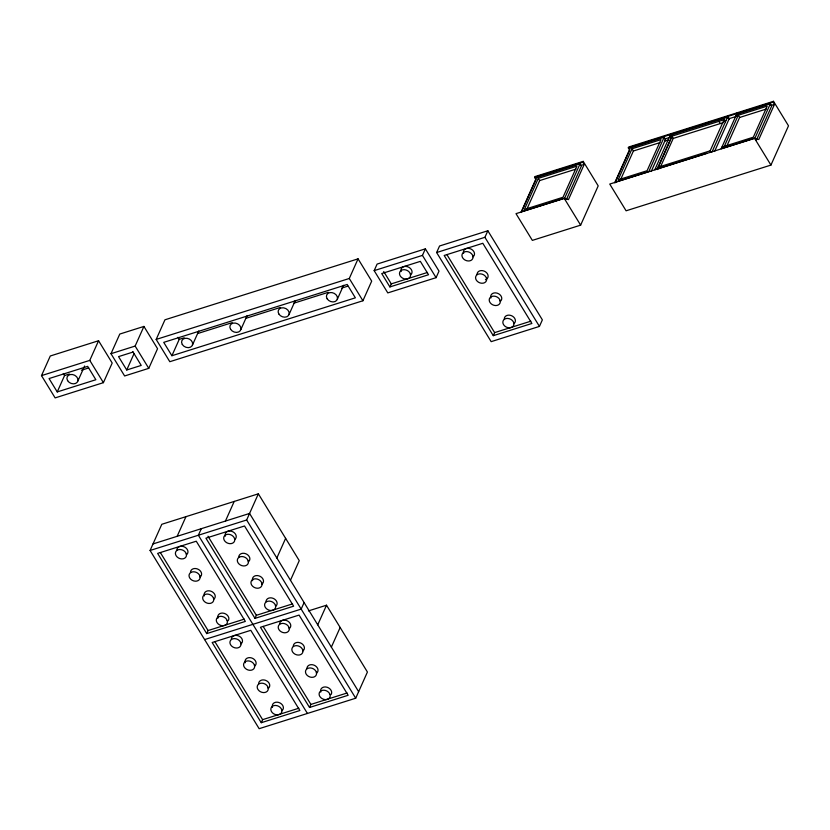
<?xml version="1.0" encoding="UTF-8"?>
<svg xmlns="http://www.w3.org/2000/svg" width="830" height="830" viewBox="0 0 830 830"><rect width="100%" height="100%" fill="white"/><g stroke="black" fill="none" stroke-linecap="round" stroke-linejoin="round"><path stroke-width="1.25" d="M41.5 375.627L50.288 355.987L98.563 340.746L112.195 363.021L103.408 382.661L55.133 397.902L41.5 375.627L89.775 360.386L98.563 340.746M57.239 391.926L95.855 379.735L87.679 366.362L49.053 378.553L57.239 391.926L64.553 375.554L69.378 374.029M77.792 381.219L84.598 366.02M110.992 353.694L119.779 334.054L143.922 326.429L157.555 348.714L148.767 368.344L124.625 375.969L110.992 353.694L135.134 346.069L143.922 326.429M133.028 352.055L118.545 356.62L126.731 369.983L134.045 353.622M156.175 339.429L164.952 319.799L358.062 258.846L371.695 281.121L362.918 300.761L169.808 361.704L156.175 339.429L349.285 278.486L358.062 258.846M171.903 355.728L355.365 297.825L347.179 284.462L163.728 342.365L171.903 355.728L179.228 339.366L184.146 337.81M192.467 345.021L198.744 330.994M240.742 329.79L247.018 315.763M308.418 610.911L326.522 605.205L367.42 672.03L355.707 698.217L259.147 728.688L150.085 550.477L161.798 524.29L258.358 493.819L299.257 560.644L290.469 580.284M177.153 536.304L185.941 516.675M289.027 314.549L295.293 300.522M201.296 528.689L198.37 535.236L307.422 713.458M225.428 521.074L234.216 501.434M337.302 299.319L343.579 285.292M150.085 550.477L246.645 519.995L258.358 493.819M206.722 633.601L245.338 621.411L196.264 541.212L157.638 553.403L206.722 633.601L208.081 630.551L244.29 619.118M374.164 270.632L377.1 264.085L425.375 248.844L439.008 271.12L436.082 277.666L387.797 292.907L374.164 270.632L422.449 255.391L425.375 248.844M389.903 286.931L428.529 274.74L420.343 261.367L381.727 273.558L389.903 286.931L391.272 283.881L427.481 272.448M276.836 558.009L285.624 538.369M254.997 618.36L293.623 606.18L244.539 525.981L205.923 538.172L254.997 618.36L256.366 615.31L292.575 603.887M436.632 252.538L439.558 245.991L487.843 230.761L542.364 319.861L539.438 326.408L491.163 341.649L436.632 252.538L484.907 237.307L487.843 230.761M304.102 602.559L301.176 609.106L204.616 639.577M261.253 722.712L299.869 710.522L250.795 630.323L212.169 642.513L261.253 722.712L262.612 719.662L298.821 708.229M317.734 624.834L326.522 605.205M521.24 212.49L535.921 179.654L534.562 177.423L534.925 176.603L583.21 161.373L598.202 185.879L580.637 225.148L532.352 240.389L516.001 213.652L564.276 198.422L568.467 199.605L584.206 164.413L582.836 162.192L583.21 161.373M538.297 178.357L524.384 209.451L563.01 197.26L576.912 166.166L538.297 178.357L539.656 180.587L527.102 208.641M331.367 647.12L340.155 627.48M309.528 707.471L348.154 695.281L299.07 615.082L260.454 627.273L309.528 707.471L310.897 704.421L347.096 692.998M493.269 335.673L531.885 323.482L482.811 243.283L444.185 255.474L493.269 335.673L494.628 332.612L530.837 321.189M580.056 163.769L536.605 177.485L521.24 211.847L564.691 198.131L580.056 163.769L581.425 166L566.568 199.221M614.978 182.901L629.669 150.064L628.31 147.844L628.673 147.024L773.508 101.312L788.5 125.818L770.935 165.087L626.1 210.799L609.739 184.073L754.574 138.361L758.765 139.544L774.504 104.352L773.135 102.132L773.508 101.312M632.035 148.767L618.122 179.861L647.089 170.721L661.002 139.627L632.035 148.767L633.394 150.998L620.518 179.788M664.145 137.23L648.78 171.592L614.978 182.258L630.354 147.896L664.145 137.23L665.515 139.461L651.187 171.488M728.875 119.458L727.516 117.227L670.184 135.321L654.808 169.694L706.704 153.311M658.864 168.781L657.951 167.297L671.864 136.203L724.061 119.728L725.43 121.948M657.215 169.579L671.543 137.552L670.184 135.321M660.348 167.214L673.223 138.423L723.376 122.601M657.951 167.297L710.158 150.821L724.061 119.728M712.036 151.89L727.516 117.227M728.242 115.598L727.879 116.418L729.238 118.638L714.547 151.485M736.926 113.554L737.299 112.735M724.341 146.339L738.244 115.246L739.613 117.476L727.246 145.115M770.354 103.709L754.989 138.071L721.187 148.736L736.563 114.374L770.354 103.709L771.724 105.939L756.348 140.301M534.562 177.423L582.836 162.192M628.31 147.844L773.135 102.132M735.837 116.013L767.211 106.105L753.308 137.199L721.924 147.107M580.585 165.554L584.206 164.413M664.674 139.025L670.702 137.116M729.238 118.638L737.165 116.138M770.883 105.503L774.504 104.352M723.999 121.004L726.437 120.226M539.656 180.587L575.864 169.154M633.394 150.998L659.954 142.615M664.778 141.09L668.399 139.948M739.613 117.476L766.163 109.093M81.454 370.221L88.696 367.939M197.696 333.536L232.172 322.652M245.711 318.378L280.187 307.505M293.727 303.23L328.203 292.347M341.752 288.072L347.905 286.132M126.731 369.983L141.214 365.418L132.79 351.567M153.021 543.93L249.571 513.448L358.633 691.67M754.574 138.361L770.935 165.087M718.936 121.346L720.295 123.577M710.158 150.821L711.061 152.305M671.864 136.203L673.223 138.423M670.547 134.512L671.46 135.996M564.691 198.131L565.593 199.615M564.276 198.422L580.637 225.148M484.907 237.307L539.438 326.408M446.893 254.613L494.628 332.612M422.449 255.391L436.082 277.666M383.719 271.535L391.272 283.881M349.285 278.486L362.918 300.761M177.962 337.312L179.228 339.366M246.645 519.995L355.707 698.217M135.134 346.069L148.767 368.344M207.957 536.211L256.366 615.31M263.162 626.422L310.897 704.421M89.775 360.386L103.408 382.661M63.298 373.5L64.553 375.554M160.356 552.552L208.081 630.551M214.887 641.663L262.612 719.662M268.183 688.443A5.737 4.472 24.1 0 0 269.532 684.169L268.962 682.966A5.737 4.472 24.1 0 0 262.685 679.915A5.737 4.472 24.1 0 0 258.659 683.806M200.02 577.058A5.737 4.472 24.1 0 0 201.379 572.783L200.798 571.58A5.737 4.472 24.1 0 0 194.521 568.529A5.737 4.472 24.1 0 0 190.495 572.42M302.826 650.928A5.737 4.472 24.1 0 0 304.185 646.653L303.604 645.46A5.737 4.472 24.1 0 0 297.337 642.399A5.737 4.472 24.1 0 0 293.301 646.3M316.458 673.213A5.737 4.472 24.1 0 0 317.817 668.928L317.236 667.735A5.737 4.472 24.1 0 0 310.97 664.674A5.737 4.472 24.1 0 0 306.934 668.575M234.662 539.552A5.737 4.472 24.1 0 0 236.021 535.267L235.45 534.074A5.737 4.472 24.1 0 0 228.489 531.117A5.737 4.472 24.1 0 0 225.355 536.139M261.927 584.102A5.737 4.472 24.1 0 0 263.286 579.828L262.705 578.624A5.737 4.472 24.1 0 0 255.754 575.667A5.737 4.472 24.1 0 0 252.621 580.689M275.56 606.377A5.737 4.472 24.1 0 0 276.919 602.103L276.338 600.899A5.737 4.472 24.1 0 0 270.072 597.849A5.737 4.472 24.1 0 0 266.036 601.74M248.295 561.827A5.737 4.472 24.1 0 0 249.654 557.542L249.073 556.349A5.737 4.472 24.1 0 0 242.806 553.288A5.737 4.472 24.1 0 0 238.77 557.189M213.652 599.343A5.737 4.472 24.1 0 0 215.012 595.058L214.431 593.865A5.737 4.472 24.1 0 0 207.479 590.908A5.737 4.472 24.1 0 0 204.336 595.93M217.968 618.205A5.737 4.472 24.1 0 1 221.102 613.183A5.737 4.472 24.1 0 1 228.063 616.14L228.644 617.333A5.737 4.472 24.1 0 1 228.146 620.778M186.387 554.782A5.737 4.472 24.1 0 0 187.746 550.508L187.165 549.304A5.737 4.472 24.1 0 0 180.888 546.254A5.737 4.472 24.1 0 0 176.863 550.145M254.551 666.168A5.737 4.472 24.1 0 0 255.899 661.894L255.329 660.69A5.737 4.472 24.1 0 0 248.367 657.734A5.737 4.472 24.1 0 0 245.234 662.765M289.193 628.652A5.737 4.472 24.1 0 0 290.552 624.378L289.971 623.174A5.737 4.472 24.1 0 0 283.704 620.124A5.737 4.472 24.1 0 0 279.669 624.015M320.785 692.075A5.737 4.472 24.1 0 1 323.918 687.053A5.737 4.472 24.1 0 1 330.869 690.01L331.45 691.214A5.737 4.472 24.1 0 1 330.952 694.648M281.816 710.719A5.737 4.472 24.1 0 0 283.165 706.444L282.594 705.251A5.737 4.472 24.1 0 0 275.633 702.284A5.737 4.472 24.1 0 0 272.499 707.316M240.918 643.893A5.737 4.472 24.1 0 0 242.267 639.619L241.696 638.415A5.737 4.472 24.1 0 0 235.419 635.365A5.737 4.472 24.1 0 0 231.394 639.256M485.426 279.7A5.737 4.472 24.1 0 0 487.916 274.855L487.345 273.651A5.737 4.472 24.1 0 0 481.068 270.601A5.737 4.472 24.1 0 0 477.043 274.491M500.2 301.404A5.737 4.472 24.1 0 0 501.548 297.13L500.978 295.926A5.737 4.472 24.1 0 0 494.016 292.969A5.737 4.472 24.1 0 0 490.883 298.001M513.832 323.679A5.737 4.472 24.1 0 0 515.181 319.405L514.61 318.201A5.737 4.472 24.1 0 0 508.334 315.151A5.737 4.472 24.1 0 0 504.308 319.042M472.934 256.854A5.737 4.472 24.1 0 0 474.283 252.569L473.712 251.376A5.737 4.472 24.1 0 0 466.751 248.419A5.737 4.472 24.1 0 0 463.617 253.441M410.466 274.938A5.737 4.472 24.1 0 0 411.825 270.663L411.244 269.46A5.737 4.472 24.1 0 0 404.293 266.503A5.737 4.472 24.1 0 0 401.16 271.535M513.718 322.673L513.148 321.48A5.737 4.472 24.1 0 0 506.186 318.523A5.737 4.472 24.1 0 0 503.053 323.544L503.623 324.748A5.737 4.472 24.1 0 0 510.585 327.705A5.737 4.472 24.1 0 0 513.718 322.673M500.085 300.398L499.515 299.205A5.737 4.472 24.1 0 0 492.553 296.248A5.737 4.472 24.1 0 0 489.42 301.269L489.99 302.473A5.737 4.472 24.1 0 0 496.952 305.43A5.737 4.472 24.1 0 0 500.085 300.398M486.453 278.123L485.882 276.919A5.737 4.472 24.1 0 0 478.92 273.962A5.737 4.472 24.1 0 0 475.787 278.994L476.358 280.187A5.737 4.472 24.1 0 0 483.319 283.144A5.737 4.472 24.1 0 0 486.453 278.123M472.82 255.848L472.249 254.644A5.737 4.472 24.1 0 0 465.288 251.687A5.737 4.472 24.1 0 0 462.154 256.719L462.725 257.912A5.737 4.472 24.1 0 0 469.687 260.869A5.737 4.472 24.1 0 0 472.82 255.848M410.362 273.942L409.781 272.738A5.737 4.472 24.1 0 0 402.83 269.781A5.737 4.472 24.1 0 0 399.697 274.803L400.268 276.006A5.737 4.472 24.1 0 0 407.229 278.963A5.737 4.472 24.1 0 0 410.362 273.942M329.987 694.482L329.406 693.278A5.737 4.472 24.1 0 0 322.455 690.321A5.737 4.472 24.1 0 0 319.311 695.353L319.892 696.546A5.737 4.472 24.1 0 0 326.854 699.514A5.737 4.472 24.1 0 0 329.987 694.482M316.355 672.207L315.774 671.003A5.737 4.472 24.1 0 0 308.822 668.046A5.737 4.472 24.1 0 0 305.689 673.078L306.26 674.271A5.737 4.472 24.1 0 0 313.221 677.228A5.737 4.472 24.1 0 0 316.355 672.207M302.722 649.932L302.141 648.728A5.737 4.472 24.1 0 0 295.19 645.771A5.737 4.472 24.1 0 0 292.056 650.793L292.627 651.996A5.737 4.472 24.1 0 0 299.589 654.953A5.737 4.472 24.1 0 0 302.722 649.932M289.089 627.646L288.508 626.453A5.737 4.472 24.1 0 0 281.557 623.496A5.737 4.472 24.1 0 0 278.424 628.518L278.994 629.721A5.737 4.472 24.1 0 0 285.956 632.678A5.737 4.472 24.1 0 0 289.089 627.646M275.456 605.371L274.875 604.178A5.737 4.472 24.1 0 0 267.924 601.221A5.737 4.472 24.1 0 0 264.791 606.242L265.361 607.446A5.737 4.472 24.1 0 0 272.323 610.403A5.737 4.472 24.1 0 0 275.456 605.371M261.824 583.096L261.243 581.903A5.737 4.472 24.1 0 0 254.291 578.935A5.737 4.472 24.1 0 0 251.158 583.967L251.729 585.16A5.737 4.472 24.1 0 0 258.69 588.128A5.737 4.472 24.1 0 0 261.824 583.096M248.191 560.821L247.61 559.617A5.737 4.472 24.1 0 0 240.659 556.66A5.737 4.472 24.1 0 0 237.525 561.692L238.096 562.885A5.737 4.472 24.1 0 0 245.058 565.842A5.737 4.472 24.1 0 0 248.191 560.821M234.558 538.546L233.977 537.342A5.737 4.472 24.1 0 0 227.026 534.385A5.737 4.472 24.1 0 0 223.893 539.407L224.463 540.61A5.737 4.472 24.1 0 0 231.425 543.567A5.737 4.472 24.1 0 0 234.558 538.546M281.702 709.723L281.131 708.519A5.737 4.472 24.1 0 0 274.17 705.562A5.737 4.472 24.1 0 0 271.037 710.584L271.618 711.787A5.737 4.472 24.1 0 0 278.569 714.744A5.737 4.472 24.1 0 0 281.702 709.723M268.069 687.437L267.499 686.244A5.737 4.472 24.1 0 0 260.537 683.287A5.737 4.472 24.1 0 0 257.404 688.309L257.985 689.512A5.737 4.472 24.1 0 0 264.936 692.469A5.737 4.472 24.1 0 0 268.069 687.437M254.437 665.162L253.866 663.969A5.737 4.472 24.1 0 0 246.904 661.012A5.737 4.472 24.1 0 0 243.771 666.034L244.352 667.237A5.737 4.472 24.1 0 0 251.303 670.194A5.737 4.472 24.1 0 0 254.437 665.162M240.804 642.887L240.233 641.694A5.737 4.472 24.1 0 0 233.272 638.726A5.737 4.472 24.1 0 0 230.138 643.758L230.719 644.952A5.737 4.472 24.1 0 0 237.671 647.919A5.737 4.472 24.1 0 0 240.804 642.887M227.171 620.612L226.6 619.408A5.737 4.472 24.1 0 0 219.639 616.451A5.737 4.472 24.1 0 0 216.506 621.483L217.087 622.676A5.737 4.472 24.1 0 0 224.038 625.633A5.737 4.472 24.1 0 0 227.171 620.612M213.538 598.337L212.968 597.133A5.737 4.472 24.1 0 0 206.006 594.176A5.737 4.472 24.1 0 0 202.873 599.198L203.454 600.401A5.737 4.472 24.1 0 0 210.405 603.358A5.737 4.472 24.1 0 0 213.538 598.337M199.906 576.051L199.335 574.858A5.737 4.472 24.1 0 0 192.373 571.901A5.737 4.472 24.1 0 0 189.24 576.923L189.821 578.126A5.737 4.472 24.1 0 0 196.772 581.083A5.737 4.472 24.1 0 0 199.906 576.051M186.273 553.776L185.702 552.583A5.737 4.472 24.1 0 0 178.741 549.626A5.737 4.472 24.1 0 0 175.607 554.648L176.188 555.851A5.737 4.472 24.1 0 0 183.14 558.808A5.737 4.472 24.1 0 0 186.273 553.776M327.134 298.769A5.737 4.472 24.1 0 0 336.731 300.336A5.737 4.472 24.1 0 0 332.01 292.617A5.737 4.472 24.1 0 0 327.134 298.769M278.849 313.999A5.737 4.472 24.1 0 0 288.456 315.576A5.737 4.472 24.1 0 0 283.736 307.857A5.737 4.472 24.1 0 0 278.849 313.999M182.299 344.471A5.737 4.472 24.1 0 0 191.906 346.048A5.737 4.472 24.1 0 0 187.175 338.329A5.737 4.472 24.1 0 0 182.299 344.471M230.574 329.24A5.737 4.472 24.1 0 0 240.181 330.807A5.737 4.472 24.1 0 0 235.461 323.098A5.737 4.472 24.1 0 0 230.574 329.24M67.624 380.669A5.737 4.472 24.1 0 0 77.232 382.236A5.737 4.472 24.1 0 0 72.511 374.527A5.737 4.472 24.1 0 0 67.624 380.669"/></g></svg>
